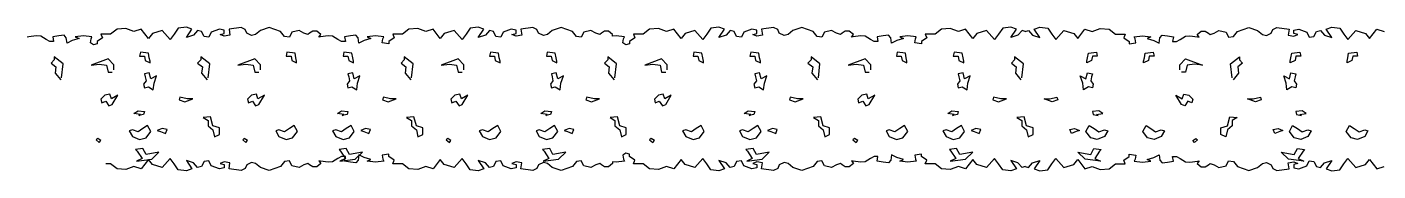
# Model space of a CAD drawing. Header units: inches. Extents: x -28 to 837, y -22 to 590.
# Drawn here: x 441.1 to 613.7, y 203.6 to 222 of the extents above; entities that cross this region are included whole.
import ezdxf

# ---------------------------------------------------------------- set-up
doc = ezdxf.new("R2010")
doc.units = ezdxf.units.IN
doc.header["$MEASUREMENT"] = 0
doc.layers.add('dwgmodels.com', color=250, linetype='Continuous')

# ---------------------------------------------------------------- blocks, each defined once
blk = doc.blocks.new('bushes 030')
at = {"color": 0}
for p, q in [((49.7, 498.3), (28, 496.4)), ((69.5, 487.2), (49.7, 498.3)), ((178.4, 500.1), (168.5, 477.9)), ((198.2, 503.8), (178.4, 500.1)), ((212, 496.4), (198.2, 503.8)), ((332.8, 501.9), (303.1, 496.4)), ((342.7, 494.6), (332.8, 501.9)), ((402, 501.9), (380.3, 490.9)), ((429.8, 487.2), (402, 501.9)), ((767, 498.3), (745.3, 496.4)), ((786.8, 487.2), (767, 498.3)), ((895.7, 500.1), (885.8, 477.9)), ((915.5, 503.8), (895.7, 500.1)), ((929.3, 496.4), (915.5, 503.8)), ((1050.1, 501.9), (1020.4, 496.4)), ((1060, 494.6), (1050.1, 501.9)), ((1119.3, 501.9), (1097.6, 490.9)), ((1147.1, 487.2), (1119.3, 501.9)), ((1358.6, 498.3), (1336.8, 496.4)), ((1378.4, 487.2), (1358.6, 498.3)), ((1487.3, 500.1), (1477.4, 477.9)), ((1507.1, 503.8), (1487.3, 500.1)), ((1520.9, 496.4), (1507.1, 503.8)), ((1641.6, 501.9), (1611.9, 496.4)), ((1651.6, 494.6), (1641.6, 501.9)), ((1710.9, 501.9), (1689.2, 490.9)), ((1738.6, 487.2), (1710.9, 501.9)), ((2075.9, 498.3), (2054.1, 496.4)), ((2095.7, 487.2), (2075.9, 498.3)), ((2204.6, 500.1), (2194.7, 477.9)), ((2224.4, 503.8), (2204.6, 500.1)), ((2238.2, 496.4), (2224.4, 503.8)), ((2282.1, 496.4), (2295.9, 503.8)), ((2295.9, 503.8), (2315.7, 500.1)), ((2315.7, 500.1), (2325.6, 477.9)), ((2424.6, 487.2), (2444.4, 498.3)), ((2444.4, 498.3), (2466.2, 496.4)), ((2781.7, 487.2), (2809.4, 501.9)), ((2809.4, 501.9), (2831.1, 490.9)), ((2868.7, 494.6), (2878.6, 501.9)), ((2878.6, 501.9), (2908.4, 496.4)), ((2999.4, 496.4), (3013.2, 503.8)), ((3013.2, 503.8), (3033, 500.1)), ((3033, 500.1), (3042.9, 477.9)), ((-189.2, 468.1), (-193.3, 466.6)), ((-170.8, 472), (-189.2, 468.1)), ((-159.6, 470), (-170.8, 472)), ((-146.7, 458.2), (-159.6, 470)), ((-115.3, 472), (-130.1, 468.1)), ((-130.1, 468.1), (-128.2, 450.2)), ((-102.4, 474), (-115.3, 472)), ((-96.9, 464.1), (-102.4, 474)), ((-54.4, 472), (-74.7, 468.1)), ((-74.7, 468.1), (-65.4, 462.1)), ((-34, 468.1), (-54.4, 472)), ((-35.9, 460.1), (-34, 468.1)), ((-11.9, 477.9), (-8.2, 464.1)), ((12.1, 477.9), (-11.9, 477.9)), ((28, 496.4), (12.1, 477.9)), ((87.3, 496.4), (69.5, 487.2)), ((105.1, 461.3), (87.3, 496.4)), ((115, 479.8), (105.1, 461.3)), ((138.8, 490.9), (115, 479.8)), ((158.6, 457.6), (138.8, 490.9)), ((168.5, 477.9), (158.6, 457.6)), ((198.2, 465), (212, 496.4)), ((216, 474.3), (198.2, 465)), ((225.9, 490.9), (216, 474.3)), ((235.8, 487.2), (225.9, 490.9)), ((241.7, 468.7), (235.8, 487.2)), ((253.6, 466.9), (241.7, 468.7)), ((259.5, 485.3), (253.6, 466.9)), ((279.3, 496.4), (259.5, 485.3)), ((291.2, 492.7), (279.3, 496.4)), ((281.3, 476.1), (291.2, 479.8)), ((291.2, 470.6), (281.3, 476.1)), ((291.2, 479.8), (291.2, 492.7)), ((305.1, 474.3), (291.2, 470.6)), ((303.1, 496.4), (305.1, 474.3)), ((346.6, 481.6), (342.7, 494.6)), ((358.5, 472.4), (346.6, 481.6)), ((368.4, 476.1), (358.5, 472.4)), ((380.3, 490.9), (368.4, 476.1)), ((439.7, 468.7), (429.8, 487.2)), ((451.5, 466.9), (439.7, 468.7)), ((457.5, 485.3), (451.5, 466.9)), ((475.3, 490.9), (457.5, 485.3)), ((487.2, 481.6), (475.3, 490.9)), ((497, 476.1), (487.2, 481.6)), ((501, 481.6), (497, 476.1)), ((508.9, 489), (501, 481.6)), ((518.8, 489), (508.9, 489)), ((528.7, 476.1), (518.8, 489)), ((524, 466.6), (528.7, 476.1)), ((528.1, 468.1), (524, 466.6)), ((546.6, 472), (528.1, 468.1)), ((557.7, 470), (546.6, 472)), ((570.6, 458.2), (557.7, 470)), ((602, 472), (587.2, 468.1)), ((587.2, 468.1), (589.1, 450.2)), ((614.9, 474), (602, 472)), ((620.5, 464.1), (614.9, 474)), ((662.9, 472), (642.6, 468.1)), ((642.6, 468.1), (651.9, 462.1)), ((683.3, 468.1), (662.9, 472)), ((681.4, 460.1), (683.3, 468.1)), ((705.5, 477.9), (709.1, 464.1)), ((729.5, 477.9), (705.5, 477.9)), ((745.3, 496.4), (729.5, 477.9)), ((804.6, 496.4), (786.8, 487.2)), ((822.4, 461.3), (804.6, 496.4)), ((832.3, 479.8), (822.4, 461.3)), ((856.1, 490.9), (832.3, 479.8)), ((875.9, 457.6), (856.1, 490.9)), ((885.8, 477.9), (875.9, 457.6)), ((915.5, 465), (929.3, 496.4)), ((933.3, 474.3), (915.5, 465)), ((943.2, 490.9), (933.3, 474.3)), ((953.1, 487.2), (943.2, 490.9)), ((959, 468.7), (953.1, 487.2)), ((970.9, 466.9), (959, 468.7)), ((976.8, 485.3), (970.9, 466.9)), ((996.7, 496.4), (976.8, 485.3)), ((1008.5, 492.7), (996.7, 496.4)), ((998.6, 476.1), (1008.5, 479.8)), ((1008.5, 470.6), (998.6, 476.1)), ((1008.5, 479.8), (1008.5, 492.7)), ((1022.4, 474.3), (1008.5, 470.6)), ((1020.4, 496.4), (1022.4, 474.3)), ((1063.9, 481.6), (1060, 494.6)), ((1075.8, 472.4), (1063.9, 481.6)), ((1085.7, 476.1), (1075.8, 472.4)), ((1097.6, 490.9), (1085.7, 476.1)), ((1157, 468.7), (1147.1, 487.2)), ((1168.8, 466.9), (1157, 468.7)), ((1174.8, 485.3), (1168.8, 466.9)), ((1192.6, 490.9), (1174.8, 485.3)), ((1204.5, 481.6), (1192.6, 490.9)), ((1214.3, 476.1), (1204.5, 481.6)), ((1218.3, 481.6), (1214.3, 476.1)), ((1226.2, 489), (1218.3, 481.6)), ((1236.1, 489), (1226.2, 489)), ((1246, 476.1), (1236.1, 489)), ((1246, 470.4), (1246, 476.1)), ((1254.5, 472), (1246, 470.4)), ((1274.9, 468.1), (1254.5, 472)), ((1273, 460.1), (1274.9, 468.1)), ((1297, 477.9), (1300.7, 464.1)), ((1321, 477.9), (1297, 477.9)), ((1336.8, 496.4), (1321, 477.9)), ((1396.2, 496.4), (1378.4, 487.2)), ((1414, 461.3), (1396.2, 496.4)), ((1423.9, 479.8), (1414, 461.3)), ((1447.7, 490.9), (1423.9, 479.8)), ((1467.5, 457.6), (1447.7, 490.9)), ((1477.4, 477.9), (1467.5, 457.6)), ((1507.1, 465), (1520.9, 496.4)), ((1524.9, 474.3), (1507.1, 465)), ((1534.8, 490.9), (1524.9, 474.3)), ((1544.7, 487.2), (1534.8, 490.9)), ((1550.6, 468.7), (1544.7, 487.2)), ((1562.5, 466.9), (1550.6, 468.7)), ((1568.4, 485.3), (1562.5, 466.9)), ((1588.2, 496.4), (1568.4, 485.3)), ((1600.1, 492.7), (1588.2, 496.4)), ((1590.2, 476.1), (1600.1, 479.8)), ((1600.1, 470.6), (1590.2, 476.1)), ((1600.1, 479.8), (1600.1, 492.7)), ((1613.9, 474.3), (1600.1, 470.6)), ((1611.9, 496.4), (1613.9, 474.3)), ((1655.5, 481.6), (1651.6, 494.6)), ((1667.4, 472.4), (1655.5, 481.6)), ((1677.3, 476.1), (1667.4, 472.4)), ((1689.2, 490.9), (1677.3, 476.1)), ((1748.5, 468.7), (1738.6, 487.2)), ((1760.4, 466.9), (1748.5, 468.7)), ((1766.3, 485.3), (1760.4, 466.9)), ((1784.2, 490.9), (1766.3, 485.3)), ((1796.1, 481.6), (1784.2, 490.9)), ((1805.9, 476.1), (1796.1, 481.6)), ((1809.9, 481.6), (1805.9, 476.1)), ((1817.8, 489), (1809.9, 481.6)), ((1827.7, 489), (1817.8, 489)), ((1837.6, 476.1), (1827.7, 489)), ((1832.9, 466.6), (1837.6, 476.1)), ((1837, 468.1), (1832.9, 466.6)), ((1855.4, 472), (1837, 468.1)), ((1866.5, 470), (1855.4, 472)), ((1879.5, 458.2), (1866.5, 470)), ((1910.9, 472), (1896.1, 468.1)), ((1896.1, 468.1), (1898, 450.2)), ((1923.8, 474), (1910.9, 472)), ((1929.3, 464.1), (1923.8, 474)), ((1971.8, 472), (1951.5, 468.1)), ((1951.5, 468.1), (1960.8, 462.1)), ((1992.2, 468.1), (1971.8, 472)), ((1990.3, 460.1), (1992.2, 468.1)), ((2014.3, 477.9), (2018, 464.1)), ((2038.3, 477.9), (2014.3, 477.9)), ((2054.1, 496.4), (2038.3, 477.9)), ((2113.5, 496.4), (2095.7, 487.2)), ((2131.3, 461.3), (2113.5, 496.4)), ((2141.2, 479.8), (2131.3, 461.3)), ((2165, 490.9), (2141.2, 479.8)), ((2184.8, 457.6), (2165, 490.9)), ((2194.7, 477.9), (2184.8, 457.6)), ((2224.4, 465), (2238.2, 496.4)), ((2242.2, 474.3), (2224.4, 465)), ((2252.1, 490.9), (2242.2, 474.3)), ((2260.1, 487.9), (2252.1, 490.9)), ((2260.1, 487.9), (2268.2, 490.9)), ((2268.2, 490.9), (2278.1, 474.3)), ((2278.1, 474.3), (2295.9, 465)), ((2295.9, 465), (2282.1, 496.4)), ((2325.6, 477.9), (2335.5, 457.6)), ((2335.5, 457.6), (2355.3, 490.9)), ((2355.3, 490.9), (2379.1, 479.8)), ((2379.1, 479.8), (2389, 461.3)), ((2389, 461.3), (2406.8, 496.4)), ((2406.8, 496.4), (2424.6, 487.2)), ((2466.2, 496.4), (2482, 477.9)), ((2482, 477.9), (2506, 477.9)), ((2506, 477.9), (2502.3, 464.1)), ((2528.1, 468.1), (2548.5, 472)), ((2530, 460.1), (2528.1, 468.1)), ((2548.5, 472), (2568.8, 468.1)), ((2568.8, 468.1), (2559.5, 462.1)), ((2591, 464.1), (2596.5, 474)), ((2596.5, 474), (2609.4, 472)), ((2609.4, 472), (2624.2, 468.1)), ((2624.2, 468.1), (2622.3, 450.2)), ((2640.8, 458.2), (2653.8, 470)), ((2653.8, 470), (2664.9, 472)), ((2664.9, 472), (2683.3, 468.1)), ((2682.7, 476.1), (2692.6, 489)), ((2687.4, 466.6), (2682.7, 476.1)), ((2683.3, 468.1), (2687.4, 466.6)), ((2692.6, 489), (2702.5, 489)), ((2702.5, 489), (2710.4, 481.6)), ((2710.4, 481.6), (2714.4, 476.1)), ((2714.4, 476.1), (2724.2, 481.6)), ((2724.2, 481.6), (2736.1, 490.9)), ((2736.1, 490.9), (2754, 485.3)), ((2754, 485.3), (2759.9, 466.9)), ((2759.9, 466.9), (2771.8, 468.7)), ((2771.8, 468.7), (2781.7, 487.2)), ((2831.1, 490.9), (2843, 476.1)), ((2843, 476.1), (2852.9, 472.4)), ((2852.9, 472.4), (2864.8, 481.6)), ((2864.8, 481.6), (2868.7, 494.6)), ((2908.4, 496.4), (2906.4, 474.3)), ((2906.4, 474.3), (2920.2, 470.6)), ((2920.2, 492.7), (2932.1, 496.4)), ((2920.2, 479.8), (2920.2, 492.7)), ((2930.1, 476.1), (2920.2, 479.8)), ((2920.2, 470.6), (2930.1, 476.1)), ((2932.1, 496.4), (2951.9, 485.3)), ((2951.9, 485.3), (2957.8, 466.9)), ((2957.8, 466.9), (2969.7, 468.7)), ((2969.7, 468.7), (2975.6, 487.2)), ((2975.6, 487.2), (2985.5, 490.9)), ((2985.5, 490.9), (2995.4, 474.3)), ((2995.4, 474.3), (3013.2, 465)), ((3013.2, 465), (2999.4, 496.4)), ((3042.9, 477.9), (3052.8, 457.6)), ((3052.8, 457.6), (3072.6, 490.9)), ((3072.6, 490.9), (3096.4, 479.8)), ((3096.4, 479.8), (3106.3, 461.3)), ((3106.3, 461.3), (3124.1, 496.4)), ((3124.1, 496.4), (3141.9, 487.2)), ((-137.5, 450.2), (-146.7, 458.2)), ((-128.2, 450.2), (-137.5, 450.2)), ((-95, 444.3), (-96.9, 464.1)), ((-82.1, 454.2), (-95, 444.3)), ((-65.4, 462.1), (-82.1, 454.2)), ((-37.7, 446.3), (-35.9, 460.1)), ((-30.3, 438.4), (-37.7, 446.3)), ((-21.1, 442.3), (-30.3, 438.4)), ((-8.2, 464.1), (-21.1, 450.2)), ((-21.1, 450.2), (-21.1, 442.3)), ((579.8, 450.2), (570.6, 458.2)), ((589.1, 450.2), (579.8, 450.2)), ((622.3, 444.3), (620.5, 464.1)), ((635.2, 454.2), (622.3, 444.3)), ((651.9, 462.1), (635.2, 454.2)), ((679.6, 446.3), (681.4, 460.1)), ((696.2, 442.3), (679.6, 446.3)), ((709.1, 464.1), (696.2, 450.2)), ((696.2, 450.2), (696.2, 442.3)), ((1271.2, 446.3), (1273, 460.1)), ((1278.5, 438.4), (1271.2, 446.3)), ((1287.8, 442.3), (1278.5, 438.4)), ((1300.7, 464.1), (1287.8, 450.2)), ((1287.8, 450.2), (1287.8, 442.3)), ((1888.7, 450.2), (1879.5, 458.2)), ((1898, 450.2), (1888.7, 450.2)), ((1931.2, 444.3), (1929.3, 464.1)), ((1944.1, 454.2), (1931.2, 444.3)), ((1960.8, 462.1), (1944.1, 454.2)), ((1988.5, 446.3), (1990.3, 460.1)), ((2005.1, 442.3), (1988.5, 446.3)), ((2018, 464.1), (2005.1, 450.2)), ((2005.1, 450.2), (2005.1, 442.3)), ((2502.3, 464.1), (2515.2, 450.2)), ((2515.2, 450.2), (2515.2, 442.3)), ((2515.2, 442.3), (2531.8, 446.3)), ((2531.8, 446.3), (2530, 460.1)), ((2559.5, 462.1), (2576.2, 454.2)), ((2576.2, 454.2), (2589.1, 444.3)), ((2589.1, 444.3), (2591, 464.1)), ((2622.3, 450.2), (2631.6, 450.2)), ((2631.6, 450.2), (2640.8, 458.2)), ((85.3, 411.4), (83.3, 396.7)), ((105.1, 407.7), (85.3, 411.4)), ((107.1, 391.1), (105.1, 407.7)), ((445.6, 411.4), (443.6, 396.7)), ((465.4, 407.7), (445.6, 411.4)), ((467.4, 391.1), (465.4, 407.7)), ((585.3, 411.4), (583.3, 396.7)), ((605.1, 407.7), (585.3, 411.4)), ((607.1, 391.1), (605.1, 407.7)), ((945.6, 411.4), (943.6, 396.7)), ((965.4, 407.7), (945.6, 411.4)), ((967.4, 391.1), (965.4, 407.7)), ((1085.3, 411.4), (1083.3, 396.7)), ((1105.1, 407.7), (1085.3, 411.4)), ((1107.1, 391.1), (1105.1, 407.7)), ((1445.6, 411.4), (1443.6, 396.7)), ((1465.4, 407.7), (1445.6, 411.4)), ((1467.4, 391.1), (1465.4, 407.7)), ((1585.3, 411.4), (1583.3, 396.7)), ((1605.1, 407.7), (1585.3, 411.4)), ((1607.1, 391.1), (1605.1, 407.7)), ((1945.6, 411.4), (1943.6, 396.7)), ((1965.4, 407.7), (1945.6, 411.4)), ((1967.4, 391.1), (1965.4, 407.7)), ((2085.3, 411.4), (2083.3, 396.7)), ((2105.1, 407.7), (2085.3, 411.4)), ((2107.1, 391.1), (2105.1, 407.7)), ((2413.2, 391.1), (2415.2, 407.7)), ((2415.2, 407.7), (2435, 411.4)), ((2435, 411.4), (2437, 396.7)), ((2552.9, 391.1), (2554.9, 407.7)), ((2554.9, 407.7), (2574.7, 411.4)), ((2574.7, 411.4), (2576.7, 396.7)), ((2913.2, 391.1), (2915.2, 407.7)), ((2915.2, 407.7), (2935, 411.4)), ((2935, 411.4), (2937, 396.7)), ((3052.9, 391.1), (3054.9, 407.7)), ((3054.9, 407.7), (3074.7, 411.4)), ((3074.7, 411.4), (3076.7, 396.7)), ((-126.5, 383.7), (-134.4, 370.8)), ((-134.4, 370.8), (-122.5, 357.9)), ((-126.5, 394.8), (-126.5, 383.7)), ((-104.7, 368.9), (-126.5, 394.8)), ((-108.7, 317.2), (-104.7, 368.9)), ((6.1, 387.4), (-35.4, 363.4)), ((-35.4, 363.4), (-15.7, 367.1)), ((-15.7, 367.1), (2.2, 363.4)), ((20, 365.3), (6.1, 387.4)), ((20, 346.8), (20, 365.3)), ((83.3, 396.7), (95.2, 396.7)), ((95.2, 396.7), (97.2, 380.1)), ((97.2, 380.1), (109, 372.6)), ((109, 378.2), (107.1, 391.1)), ((109, 372.6), (109, 378.2)), ((233.8, 383.7), (225.9, 370.8)), ((225.9, 370.8), (237.8, 357.9)), ((233.8, 394.8), (233.8, 383.7)), ((255.6, 368.9), (233.8, 394.8)), ((251.6, 317.2), (255.6, 368.9)), ((366.4, 387.4), (324.9, 363.4)), ((324.9, 363.4), (344.6, 367.1)), ((344.6, 367.1), (362.5, 363.4)), ((380.3, 365.3), (366.4, 387.4)), ((380.3, 346.8), (380.3, 365.3)), ((443.6, 396.7), (455.5, 396.7)), ((455.5, 396.7), (457.5, 380.1)), ((457.5, 380.1), (469.3, 372.6)), ((469.3, 378.2), (467.4, 391.1)), ((469.3, 372.6), (469.3, 378.2)), ((583.3, 396.7), (595.2, 396.7)), ((595.2, 396.7), (597.2, 380.1)), ((597.2, 380.1), (609, 372.6)), ((609, 378.2), (607.1, 391.1)), ((609, 372.6), (609, 378.2)), ((733.8, 383.7), (725.9, 370.8)), ((725.9, 370.8), (737.8, 357.9)), ((733.8, 394.8), (733.8, 383.7)), ((755.6, 368.9), (733.8, 394.8)), ((751.6, 317.2), (755.6, 368.9)), ((866.4, 387.4), (824.9, 363.4)), ((824.9, 363.4), (844.6, 367.1)), ((844.6, 367.1), (862.5, 363.4)), ((880.3, 365.3), (866.4, 387.4)), ((880.3, 346.8), (880.3, 365.3)), ((943.6, 396.7), (955.5, 396.7)), ((955.5, 396.7), (957.5, 380.1)), ((957.5, 380.1), (969.3, 372.6)), ((969.3, 378.2), (967.4, 391.1)), ((969.3, 372.6), (969.3, 378.2)), ((1083.3, 396.7), (1095.2, 396.7)), ((1095.2, 396.7), (1097.2, 380.1)), ((1097.2, 380.1), (1109, 372.6)), ((1109, 378.2), (1107.1, 391.1)), ((1109, 372.6), (1109, 378.2)), ((1233.8, 383.7), (1225.9, 370.8)), ((1225.9, 370.8), (1237.8, 357.9)), ((1233.8, 394.8), (1233.8, 383.7)), ((1255.6, 368.9), (1233.8, 394.8)), ((1251.6, 317.2), (1255.6, 368.9)), ((1366.4, 387.4), (1324.9, 363.4)), ((1324.9, 363.4), (1344.6, 367.1)), ((1344.6, 367.1), (1362.5, 363.4)), ((1380.3, 365.3), (1366.4, 387.4)), ((1380.3, 346.8), (1380.3, 365.3)), ((1443.6, 396.7), (1455.5, 396.7)), ((1455.5, 396.7), (1457.5, 380.1)), ((1457.5, 380.1), (1469.3, 372.6)), ((1469.3, 378.2), (1467.4, 391.1)), ((1469.3, 372.6), (1469.3, 378.2)), ((1583.3, 396.7), (1595.2, 396.7)), ((1595.2, 396.7), (1597.2, 380.1)), ((1597.2, 380.1), (1609, 372.6)), ((1609, 378.2), (1607.1, 391.1)), ((1609, 372.6), (1609, 378.2)), ((1733.8, 383.7), (1725.9, 370.8)), ((1725.9, 370.8), (1737.8, 357.9)), ((1733.8, 394.8), (1733.8, 383.7)), ((1755.6, 368.9), (1733.8, 394.8)), ((1751.6, 317.2), (1755.6, 368.9)), ((1866.4, 387.4), (1824.9, 363.4)), ((1824.9, 363.4), (1844.6, 367.1)), ((1844.6, 367.1), (1862.5, 363.4)), ((1880.3, 365.3), (1866.4, 387.4)), ((1880.3, 346.8), (1880.3, 365.3)), ((1943.6, 396.7), (1955.5, 396.7)), ((1955.5, 396.7), (1957.5, 380.1)), ((1957.5, 380.1), (1969.3, 372.6)), ((1969.3, 378.2), (1967.4, 391.1)), ((1969.3, 372.6), (1969.3, 378.2)), ((2083.3, 396.7), (2095.2, 396.7)), ((2095.2, 396.7), (2097.2, 380.1)), ((2097.2, 380.1), (2109, 372.6)), ((2109, 378.2), (2107.1, 391.1)), ((2109, 372.6), (2109, 378.2)), ((2233.8, 383.7), (2225.9, 370.8)), ((2225.9, 370.8), (2237.8, 357.9)), ((2233.8, 394.8), (2233.8, 383.7)), ((2255.6, 368.9), (2233.8, 394.8)), ((2251.6, 317.2), (2255.6, 368.9)), ((2411.3, 378.2), (2413.2, 391.1)), ((2423.1, 380.1), (2411.3, 372.6)), ((2411.3, 372.6), (2411.3, 378.2)), ((2425.1, 396.7), (2423.1, 380.1)), ((2437, 396.7), (2425.1, 396.7)), ((2551, 378.2), (2552.9, 391.1)), ((2562.8, 380.1), (2551, 372.6)), ((2551, 372.6), (2551, 378.2)), ((2564.8, 396.7), (2562.8, 380.1)), ((2576.7, 396.7), (2564.8, 396.7)), ((2640, 365.3), (2653.9, 387.4)), ((2640, 346.8), (2640, 365.3)), ((2653.9, 387.4), (2695.4, 363.4)), ((2675.7, 367.1), (2657.8, 363.4)), ((2695.4, 363.4), (2675.7, 367.1)), ((2764.7, 368.9), (2786.5, 394.8)), ((2768.7, 317.2), (2764.7, 368.9)), ((2794.4, 370.8), (2782.5, 357.9)), ((2786.5, 394.8), (2786.5, 383.7)), ((2786.5, 383.7), (2794.4, 370.8)), ((2911.3, 378.2), (2913.2, 391.1)), ((2923.1, 380.1), (2911.3, 372.6)), ((2911.3, 372.6), (2911.3, 378.2)), ((2925.1, 396.7), (2923.1, 380.1)), ((2937, 396.7), (2925.1, 396.7)), ((3051, 378.2), (3052.9, 391.1)), ((3062.8, 380.1), (3051, 372.6)), ((3051, 372.6), (3051, 378.2)), ((3064.8, 396.7), (3062.8, 380.1)), ((3076.7, 396.7), (3064.8, 396.7)), ((-122.5, 357.9), (-124.5, 333.8)), ((-124.5, 333.8), (-110.6, 309.8)), ((2.2, 363.4), (6.1, 337.6)), ((6.1, 337.6), (16, 337.6)), ((107.1, 335.7), (95.3, 332)), ((111.1, 313.5), (107.1, 335.7)), ((237.8, 357.9), (235.8, 333.8)), ((235.8, 333.8), (249.6, 309.8)), ((362.5, 363.4), (366.4, 337.6)), ((366.4, 337.6), (376.3, 337.6)), ((607.1, 335.7), (595.3, 332)), ((611.1, 313.5), (607.1, 335.7)), ((737.8, 357.9), (735.8, 333.8)), ((735.8, 333.8), (749.6, 309.8)), ((862.5, 363.4), (866.4, 337.6)), ((866.4, 337.6), (876.3, 337.6)), ((1107.1, 335.7), (1095.3, 332)), ((1111.1, 313.5), (1107.1, 335.7)), ((1237.8, 357.9), (1235.8, 333.8)), ((1235.8, 333.8), (1249.6, 309.8)), ((1362.5, 363.4), (1366.4, 337.6)), ((1366.4, 337.6), (1376.3, 337.6)), ((1607.1, 335.7), (1595.3, 332)), ((1611.1, 313.5), (1607.1, 335.7)), ((1737.8, 357.9), (1735.8, 333.8)), ((1735.8, 333.8), (1749.6, 309.8)), ((1862.5, 363.4), (1866.4, 337.6)), ((1866.4, 337.6), (1876.3, 337.6)), ((2107.1, 335.7), (2095.3, 332)), ((2111.1, 313.5), (2107.1, 335.7)), ((2237.8, 357.9), (2235.8, 333.8)), ((2235.8, 333.8), (2249.6, 309.8)), ((2409.2, 313.5), (2413.2, 335.7)), ((2413.2, 335.7), (2425, 332)), ((2653.9, 337.6), (2644, 337.6)), ((2657.8, 363.4), (2653.9, 337.6)), ((2784.5, 333.8), (2770.7, 309.8)), ((2782.5, 357.9), (2784.5, 333.8)), ((2909.2, 313.5), (2913.2, 335.7)), ((2913.2, 335.7), (2925, 332)), ((99.2, 306.2), (93.3, 293.2)), ((95.3, 332), (97.2, 320.9)), ((97.2, 320.9), (99.2, 306.2)), ((124.9, 324.6), (111.1, 313.5)), ((119, 296.9), (124.9, 324.6)), ((599.2, 306.2), (593.3, 293.2)), ((595.3, 332), (597.2, 320.9)), ((597.2, 320.9), (599.2, 306.2)), ((624.9, 324.6), (611.1, 313.5)), ((619, 296.9), (624.9, 324.6)), ((1099.2, 306.2), (1093.3, 293.2)), ((1095.3, 332), (1097.2, 320.9)), ((1097.2, 320.9), (1099.2, 306.2)), ((1124.9, 324.6), (1111.1, 313.5)), ((1119, 296.9), (1124.9, 324.6)), ((1599.2, 306.2), (1593.3, 293.2)), ((1595.3, 332), (1597.2, 320.9)), ((1597.2, 320.9), (1599.2, 306.2)), ((1624.9, 324.6), (1611.1, 313.5)), ((1619, 296.9), (1624.9, 324.6)), ((2099.2, 306.2), (2093.3, 293.2)), ((2095.3, 332), (2097.2, 320.9)), ((2097.2, 320.9), (2099.2, 306.2)), ((2124.9, 324.6), (2111.1, 313.5)), ((2119, 296.9), (2124.9, 324.6)), ((2395.4, 324.6), (2409.2, 313.5)), ((2401.3, 296.9), (2395.4, 324.6)), ((2423.1, 320.9), (2421.1, 306.2)), ((2421.1, 306.2), (2427, 293.2)), ((2425, 332), (2423.1, 320.9)), ((2895.4, 324.6), (2909.2, 313.5)), ((2901.3, 296.9), (2895.4, 324.6)), ((2923.1, 320.9), (2921.1, 306.2)), ((2921.1, 306.2), (2927, 293.2)), ((2925, 332), (2923.1, 320.9)), ((93.3, 293.2), (95.3, 280.3)), ((95.3, 280.3), (105.1, 284)), ((105.1, 284), (117, 272.9)), ((117, 272.9), (119, 296.9)), ((593.3, 293.2), (595.3, 280.3)), ((595.3, 280.3), (605.1, 284)), ((605.1, 284), (617, 272.9)), ((617, 272.9), (619, 296.9)), ((1093.3, 293.2), (1095.3, 280.3)), ((1095.3, 280.3), (1105.1, 284)), ((1105.1, 284), (1117, 272.9)), ((1117, 272.9), (1119, 296.9)), ((1593.3, 293.2), (1595.3, 280.3)), ((1595.3, 280.3), (1605.1, 284)), ((1605.1, 284), (1617, 272.9)), ((1617, 272.9), (1619, 296.9)), ((2093.3, 293.2), (2095.3, 280.3)), ((2095.3, 280.3), (2105.1, 284)), ((2105.1, 284), (2117, 272.9)), ((2117, 272.9), (2119, 296.9)), ((2403.3, 272.9), (2401.3, 296.9)), ((2415.2, 284), (2403.3, 272.9)), ((2425, 280.3), (2415.2, 284)), ((2427, 293.2), (2425, 280.3)), ((2903.3, 272.9), (2901.3, 296.9)), ((2915.2, 284), (2903.3, 272.9)), ((2925, 280.3), (2915.2, 284)), ((2927, 293.2), (2925, 280.3)), ((-1.8, 252.6), (-11.7, 237.8)), ((-11.7, 237.8), (-9.7, 224.9)), ((10.1, 256.3), (-1.8, 252.6)), ((14, 239.6), (10.1, 256.3)), ((29.9, 252.6), (14, 239.6)), ((16, 219.3), (29.9, 252.6)), ((182.4, 245.2), (180.4, 235.9)), ((180.4, 235.9), (194.2, 228.6)), ((200.2, 239.6), (182.4, 245.2)), ((194.2, 228.6), (214, 239.6)), ((214, 239.6), (200.2, 239.6)), ((358.5, 252.6), (348.6, 237.8)), ((348.6, 237.8), (350.6, 224.9)), ((370.4, 256.3), (358.5, 252.6)), ((374.3, 239.6), (370.4, 256.3)), ((390.2, 252.6), (374.3, 239.6)), ((376.3, 219.3), (390.2, 252.6)), ((682.4, 245.2), (680.4, 235.9)), ((680.4, 235.9), (694.2, 228.6)), ((700.2, 239.6), (682.4, 245.2)), ((694.2, 228.6), (714, 239.6)), ((714, 239.6), (700.2, 239.6)), ((858.5, 252.6), (848.6, 237.8)), ((848.6, 237.8), (850.6, 224.9)), ((870.4, 256.3), (858.5, 252.6)), ((874.3, 239.6), (870.4, 256.3)), ((890.2, 252.6), (874.3, 239.6)), ((876.3, 219.3), (890.2, 252.6)), ((1182.4, 245.2), (1180.4, 235.9)), ((1180.4, 235.9), (1194.2, 228.6)), ((1200.2, 239.6), (1182.4, 245.2)), ((1194.2, 228.6), (1214, 239.6)), ((1214, 239.6), (1200.2, 239.6)), ((1358.5, 252.6), (1348.6, 237.8)), ((1348.6, 237.8), (1350.6, 224.9)), ((1370.4, 256.3), (1358.5, 252.6)), ((1374.3, 239.6), (1370.4, 256.3)), ((1390.2, 252.6), (1374.3, 239.6)), ((1376.3, 219.3), (1390.2, 252.6)), ((1682.4, 245.2), (1680.4, 235.9)), ((1680.4, 235.9), (1694.2, 228.6)), ((1700.2, 239.6), (1682.4, 245.2)), ((1694.2, 228.6), (1714, 239.6)), ((1714, 239.6), (1700.2, 239.6)), ((1858.5, 252.6), (1848.6, 237.8)), ((1848.6, 237.8), (1850.6, 224.9)), ((1870.4, 256.3), (1858.5, 252.6)), ((1874.3, 239.6), (1870.4, 256.3)), ((1890.2, 252.6), (1874.3, 239.6)), ((1876.3, 219.3), (1890.2, 252.6)), ((2182.4, 245.2), (2180.4, 235.9)), ((2180.4, 235.9), (2194.2, 228.6)), ((2200.2, 239.6), (2182.4, 245.2)), ((2194.2, 228.6), (2214, 239.6)), ((2214, 239.6), (2200.2, 239.6)), ((2306.3, 239.6), (2320.1, 239.6)), ((2326.1, 228.6), (2306.3, 239.6)), ((2320.1, 239.6), (2337.9, 245.2)), ((2339.9, 235.9), (2326.1, 228.6)), ((2337.9, 245.2), (2339.9, 235.9)), ((2644, 219.3), (2630.1, 252.6)), ((2630.1, 252.6), (2646, 239.6)), ((2646, 239.6), (2649.9, 256.3)), ((2649.9, 256.3), (2661.8, 252.6)), ((2661.8, 252.6), (2671.7, 237.8)), ((2671.7, 237.8), (2669.7, 224.9)), ((2806.3, 239.6), (2820.1, 239.6)), ((2826.1, 228.6), (2806.3, 239.6)), ((2820.1, 239.6), (2837.9, 245.2)), ((2839.9, 235.9), (2826.1, 228.6)), ((2837.9, 245.2), (2839.9, 235.9)), ((-9.7, 224.9), (0.2, 230.4)), ((0.2, 230.4), (8.1, 213.8)), ((8.1, 213.8), (16, 219.3)), ((350.6, 224.9), (360.5, 230.4)), ((360.5, 230.4), (368.4, 213.8)), ((368.4, 213.8), (376.3, 219.3)), ((850.6, 224.9), (860.5, 230.4)), ((860.5, 230.4), (868.4, 213.8)), ((868.4, 213.8), (876.3, 219.3)), ((1350.6, 224.9), (1360.5, 230.4)), ((1360.5, 230.4), (1368.4, 213.8)), ((1368.4, 213.8), (1376.3, 219.3)), ((1850.6, 224.9), (1860.5, 230.4)), ((1860.5, 230.4), (1868.4, 213.8)), ((1868.4, 213.8), (1876.3, 219.3)), ((2651.9, 213.8), (2644, 219.3)), ((2659.8, 230.4), (2651.9, 213.8)), ((2669.7, 224.9), (2659.8, 230.4)), ((69.5, 186.1), (79.4, 195.3)), ((85.4, 182.4), (69.5, 186.1)), ((79.4, 195.3), (95.3, 193.5)), ((81.4, 178.7), (85.4, 182.4)), ((93.3, 182.4), (81.4, 178.7)), ((95.3, 193.5), (93.3, 182.4)), ((257.5, 173.2), (239.7, 171.3)), ((239.7, 171.3), (251.6, 160.2)), ((263.5, 139.9), (257.5, 173.2)), ((569.5, 186.1), (579.4, 195.3)), ((585.4, 182.4), (569.5, 186.1)), ((579.4, 195.3), (595.3, 193.5)), ((581.4, 178.7), (585.4, 182.4)), ((593.3, 182.4), (581.4, 178.7)), ((595.3, 193.5), (593.3, 182.4)), ((757.5, 173.2), (739.7, 171.3)), ((739.7, 171.3), (751.6, 160.2)), ((763.5, 139.9), (757.5, 173.2)), ((1069.5, 186.1), (1079.4, 195.3)), ((1085.4, 182.4), (1069.5, 186.1)), ((1079.4, 195.3), (1095.3, 193.5)), ((1081.4, 178.7), (1085.4, 182.4)), ((1093.3, 182.4), (1081.4, 178.7)), ((1095.3, 193.5), (1093.3, 182.4)), ((1257.5, 173.2), (1239.7, 171.3)), ((1239.7, 171.3), (1251.6, 160.2)), ((1263.5, 139.9), (1257.5, 173.2)), ((1569.5, 186.1), (1579.4, 195.3)), ((1585.4, 182.4), (1569.5, 186.1)), ((1579.4, 195.3), (1595.3, 193.5)), ((1581.4, 178.7), (1585.4, 182.4)), ((1593.3, 182.4), (1581.4, 178.7)), ((1595.3, 193.5), (1593.3, 182.4)), ((1757.5, 173.2), (1739.7, 171.3)), ((1739.7, 171.3), (1751.6, 160.2)), ((1763.5, 139.9), (1757.5, 173.2)), ((2069.5, 186.1), (2079.4, 195.3)), ((2085.4, 182.4), (2069.5, 186.1)), ((2079.4, 195.3), (2095.3, 193.5)), ((2081.4, 178.7), (2085.4, 182.4)), ((2093.3, 182.4), (2081.4, 178.7)), ((2095.3, 193.5), (2093.3, 182.4)), ((2257.5, 173.2), (2239.7, 171.3)), ((2239.7, 171.3), (2251.6, 160.2)), ((2263.5, 139.9), (2257.5, 173.2)), ((2440.9, 195.3), (2425, 193.5)), ((2425, 193.5), (2427, 182.4)), ((2427, 182.4), (2438.9, 178.7)), ((2434.9, 182.4), (2450.8, 186.1)), ((2438.9, 178.7), (2434.9, 182.4)), ((2450.8, 186.1), (2440.9, 195.3)), ((2756.8, 139.9), (2762.8, 173.2)), ((2762.8, 173.2), (2780.6, 171.3)), ((2780.6, 171.3), (2768.7, 160.2)), ((2940.9, 195.3), (2925, 193.5)), ((2925, 193.5), (2927, 182.4)), ((2927, 182.4), (2938.9, 178.7)), ((2934.9, 182.4), (2950.8, 186.1)), ((2938.9, 178.7), (2934.9, 182.4)), ((2950.8, 186.1), (2940.9, 195.3)), ((103.1, 141.7), (91.2, 130.7)), ((111, 119.6), (103.1, 141.7)), ((251.6, 160.2), (251.6, 139.9)), ((251.6, 139.9), (263.5, 125.1)), ((279.3, 132.5), (263.5, 139.9)), ((463.4, 141.7), (451.5, 130.7)), ((471.3, 119.6), (463.4, 141.7)), ((603.1, 141.7), (591.2, 130.7)), ((611, 119.6), (603.1, 141.7)), ((751.6, 160.2), (751.6, 139.9)), ((751.6, 139.9), (763.5, 125.1)), ((779.3, 132.5), (763.5, 139.9)), ((963.4, 141.7), (951.5, 130.7)), ((971.3, 119.6), (963.4, 141.7)), ((1103.1, 141.7), (1091.2, 130.7)), ((1111, 119.6), (1103.1, 141.7)), ((1251.6, 160.2), (1251.6, 139.9)), ((1251.6, 139.9), (1263.5, 125.1)), ((1279.3, 132.5), (1263.5, 139.9)), ((1463.4, 141.7), (1451.5, 130.7)), ((1471.3, 119.6), (1463.4, 141.7)), ((1603.1, 141.7), (1591.2, 130.7)), ((1611, 119.6), (1603.1, 141.7)), ((1751.6, 160.2), (1751.6, 139.9)), ((1751.6, 139.9), (1763.5, 125.1)), ((1779.3, 132.5), (1763.5, 139.9)), ((1963.4, 141.7), (1951.5, 130.7)), ((1971.3, 119.6), (1963.4, 141.7)), ((2103.1, 141.7), (2091.2, 130.7)), ((2111, 119.6), (2103.1, 141.7)), ((2251.6, 160.2), (2251.6, 139.9)), ((2251.6, 139.9), (2263.5, 125.1)), ((2279.3, 132.5), (2263.5, 139.9)), ((2409.3, 119.6), (2417.2, 141.7)), ((2417.2, 141.7), (2429.1, 130.7)), ((2549, 119.6), (2556.9, 141.7)), ((2556.9, 141.7), (2568.8, 130.7)), ((2741, 132.5), (2756.8, 139.9)), ((2768.7, 139.9), (2756.8, 125.1)), ((2768.7, 160.2), (2768.7, 139.9)), ((2909.3, 119.6), (2917.2, 141.7)), ((2917.2, 141.7), (2929.1, 130.7)), ((3049, 119.6), (3056.9, 141.7)), ((3056.9, 141.7), (3068.8, 130.7)), ((65.5, 125.1), (57.6, 121.4)), ((57.6, 121.4), (65.5, 101.1)), ((79.4, 117.7), (65.5, 125.1)), ((65.5, 101.1), (83.3, 90)), ((91.2, 130.7), (79.4, 117.7)), ((99.2, 95.6), (111, 119.6)), ((138.8, 130.7), (126.9, 123.3)), ((126.9, 123.3), (134.8, 119.6)), ((134.8, 119.6), (146.7, 112.2)), ((150.7, 126.9), (138.8, 130.7)), ((146.7, 112.2), (150.7, 126.9)), ((263.5, 125.1), (267.4, 99.3)), ((267.4, 99.3), (279.3, 108.5)), ((279.3, 108.5), (279.3, 132.5)), ((425.8, 125.1), (417.9, 121.4)), ((417.9, 121.4), (425.8, 101.1)), ((439.7, 117.7), (425.8, 125.1)), ((425.8, 101.1), (443.6, 90)), ((451.5, 130.7), (439.7, 117.7)), ((459.5, 95.6), (471.3, 119.6)), ((565.5, 125.1), (557.6, 121.4)), ((557.6, 121.4), (565.5, 101.1)), ((579.4, 117.7), (565.5, 125.1)), ((565.5, 101.1), (583.3, 90)), ((591.2, 130.7), (579.4, 117.7)), ((599.2, 95.6), (611, 119.6)), ((638.8, 130.7), (626.9, 123.3)), ((626.9, 123.3), (634.8, 119.6)), ((634.8, 119.6), (646.7, 112.2)), ((650.7, 126.9), (638.8, 130.7)), ((646.7, 112.2), (650.7, 126.9)), ((763.5, 125.1), (767.4, 99.3)), ((767.4, 99.3), (779.3, 108.5)), ((779.3, 108.5), (779.3, 132.5)), ((925.8, 125.1), (917.9, 121.4)), ((917.9, 121.4), (925.8, 101.1)), ((939.7, 117.7), (925.8, 125.1)), ((925.8, 101.1), (943.6, 90)), ((951.5, 130.7), (939.7, 117.7)), ((959.5, 95.6), (971.3, 119.6)), ((1065.5, 125.1), (1057.6, 121.4)), ((1057.6, 121.4), (1065.5, 101.1)), ((1079.4, 117.7), (1065.5, 125.1)), ((1065.5, 101.1), (1083.3, 90)), ((1091.2, 130.7), (1079.4, 117.7)), ((1099.2, 95.6), (1111, 119.6)), ((1138.8, 130.7), (1126.9, 123.3)), ((1126.9, 123.3), (1134.8, 119.6)), ((1134.8, 119.6), (1146.7, 112.2)), ((1150.7, 126.9), (1138.8, 130.7)), ((1146.7, 112.2), (1150.7, 126.9)), ((1263.5, 125.1), (1267.4, 99.3)), ((1267.4, 99.3), (1279.3, 108.5)), ((1279.3, 108.5), (1279.3, 132.5)), ((1425.8, 125.1), (1417.9, 121.4)), ((1417.9, 121.4), (1425.8, 101.1)), ((1439.7, 117.7), (1425.8, 125.1)), ((1425.8, 101.1), (1443.6, 90)), ((1451.5, 130.7), (1439.7, 117.7)), ((1459.5, 95.6), (1471.3, 119.6)), ((1565.5, 125.1), (1557.6, 121.4)), ((1557.6, 121.4), (1565.5, 101.1)), ((1579.4, 117.7), (1565.5, 125.1)), ((1565.5, 101.1), (1583.3, 90)), ((1591.2, 130.7), (1579.4, 117.7)), ((1599.2, 95.6), (1611, 119.6)), ((1638.8, 130.7), (1626.9, 123.3)), ((1626.9, 123.3), (1634.8, 119.6)), ((1634.8, 119.6), (1646.7, 112.2)), ((1650.7, 126.9), (1638.8, 130.7)), ((1646.7, 112.2), (1650.7, 126.9)), ((1763.5, 125.1), (1767.4, 99.3)), ((1767.4, 99.3), (1779.3, 108.5)), ((1779.3, 108.5), (1779.3, 132.5)), ((1925.8, 125.1), (1917.9, 121.4)), ((1917.9, 121.4), (1925.8, 101.1)), ((1939.7, 117.7), (1925.8, 125.1)), ((1925.8, 101.1), (1943.6, 90)), ((1951.5, 130.7), (1939.7, 117.7)), ((1959.5, 95.6), (1971.3, 119.6)), ((2065.5, 125.1), (2057.6, 121.4)), ((2057.6, 121.4), (2065.5, 101.1)), ((2079.4, 117.7), (2065.5, 125.1)), ((2065.5, 101.1), (2083.3, 90)), ((2091.2, 130.7), (2079.4, 117.7)), ((2099.2, 95.6), (2111, 119.6)), ((2138.8, 130.7), (2126.9, 123.3)), ((2126.9, 123.3), (2134.8, 119.6)), ((2134.8, 119.6), (2146.7, 112.2)), ((2150.7, 126.9), (2138.8, 130.7)), ((2146.7, 112.2), (2150.7, 126.9)), ((2263.5, 125.1), (2267.4, 99.3)), ((2267.4, 99.3), (2279.3, 108.5)), ((2279.3, 108.5), (2279.3, 132.5)), ((2369.6, 126.9), (2381.5, 130.7)), ((2373.6, 112.2), (2369.6, 126.9)), ((2385.5, 119.6), (2373.6, 112.2)), ((2381.5, 130.7), (2393.4, 123.3)), ((2393.4, 123.3), (2385.5, 119.6)), ((2421.1, 95.6), (2409.3, 119.6)), ((2429.1, 130.7), (2440.9, 117.7)), ((2454.8, 101.1), (2437, 90)), ((2440.9, 117.7), (2454.8, 125.1)), ((2454.8, 125.1), (2462.7, 121.4)), ((2462.7, 121.4), (2454.8, 101.1)), ((2560.8, 95.6), (2549, 119.6)), ((2568.8, 130.7), (2580.6, 117.7)), ((2594.5, 101.1), (2576.7, 90)), ((2580.6, 117.7), (2594.5, 125.1)), ((2594.5, 125.1), (2602.4, 121.4)), ((2602.4, 121.4), (2594.5, 101.1)), ((2741, 108.5), (2741, 132.5)), ((2752.9, 99.3), (2741, 108.5)), ((2756.8, 125.1), (2752.9, 99.3)), ((2869.6, 126.9), (2881.5, 130.7)), ((2873.6, 112.2), (2869.6, 126.9)), ((2885.5, 119.6), (2873.6, 112.2)), ((2881.5, 130.7), (2893.4, 123.3)), ((2893.4, 123.3), (2885.5, 119.6)), ((2921.1, 95.6), (2909.3, 119.6)), ((2929.1, 130.7), (2940.9, 117.7)), ((2954.8, 101.1), (2937, 90)), ((2940.9, 117.7), (2954.8, 125.1)), ((2954.8, 125.1), (2962.7, 121.4)), ((2962.7, 121.4), (2954.8, 101.1)), ((3060.8, 95.6), (3049, 119.6)), ((3068.8, 130.7), (3080.6, 117.7)), ((3094.5, 101.1), (3076.7, 90)), ((3080.6, 117.7), (3094.5, 125.1)), ((3094.5, 125.1), (3102.4, 121.4)), ((3102.4, 121.4), (3094.5, 101.1)), ((-19.6, 93.7), (-23.6, 88.2)), ((-23.6, 88.2), (-15.7, 78.9)), ((-11.7, 86.3), (-19.6, 93.7)), ((-15.7, 78.9), (-11.7, 86.3)), ((83.3, 90), (99.2, 95.6)), ((340.7, 93.7), (336.7, 88.2)), ((336.7, 88.2), (344.6, 78.9)), ((348.6, 86.3), (340.7, 93.7)), ((344.6, 78.9), (348.6, 86.3)), ((443.6, 90), (459.5, 95.6)), ((583.3, 90), (599.2, 95.6)), ((840.7, 93.7), (836.7, 88.2)), ((836.7, 88.2), (844.6, 78.9)), ((848.6, 86.3), (840.7, 93.7)), ((844.6, 78.9), (848.6, 86.3)), ((943.6, 90), (959.5, 95.6)), ((1083.3, 90), (1099.2, 95.6)), ((1340.7, 93.7), (1336.7, 88.2)), ((1336.7, 88.2), (1344.6, 78.9)), ((1348.6, 86.3), (1340.7, 93.7)), ((1344.6, 78.9), (1348.6, 86.3)), ((1443.6, 90), (1459.5, 95.6)), ((1583.3, 90), (1599.2, 95.6)), ((1840.7, 93.7), (1836.7, 88.2)), ((1836.7, 88.2), (1844.6, 78.9)), ((1848.6, 86.3), (1840.7, 93.7)), ((1844.6, 78.9), (1848.6, 86.3)), ((1943.6, 90), (1959.5, 95.6)), ((2083.3, 90), (2099.2, 95.6)), ((2437, 90), (2421.1, 95.6)), ((2576.7, 90), (2560.8, 95.6)), ((2671.7, 86.3), (2679.6, 93.7)), ((2675.7, 78.9), (2671.7, 86.3)), ((2683.6, 88.2), (2675.7, 78.9)), ((2679.6, 93.7), (2683.6, 88.2)), ((2937, 90), (2921.1, 95.6)), ((3076.7, 90), (3060.8, 95.6)), ((91.3, 56.8), (73.5, 53.1)), ((73.5, 53.1), (77.4, 47.5)), ((77.4, 47.5), (89.3, 19.8)), ((99.2, 34.6), (91.3, 56.8)), ((130.9, 43.8), (99.2, 34.6)), ((113.1, 18), (130.9, 43.8)), ((591.3, 56.8), (573.5, 53.1)), ((573.5, 53.1), (577.4, 47.5)), ((577.4, 47.5), (589.3, 19.8)), ((599.2, 34.6), (591.3, 56.8)), ((630.9, 43.8), (599.2, 34.6)), ((613.1, 18), (630.9, 43.8)), ((622.3, 33.6), (620.5, 13.9)), ((635.2, 23.7), (622.3, 33.6)), ((696.2, 35.6), (679.6, 31.7)), ((696.2, 27.7), (696.2, 35.6)), ((1091.3, 56.8), (1073.5, 53.1)), ((1073.5, 53.1), (1077.4, 47.5)), ((1077.4, 47.5), (1089.3, 19.8)), ((1099.2, 34.6), (1091.3, 56.8)), ((1130.9, 43.8), (1099.2, 34.6)), ((1113.1, 18), (1130.9, 43.8)), ((1278.5, 39.6), (1271.2, 31.7)), ((1287.8, 35.6), (1278.5, 39.6)), ((1287.8, 27.7), (1287.8, 35.6)), ((1591.3, 56.8), (1573.5, 53.1)), ((1573.5, 53.1), (1577.4, 47.5)), ((1577.4, 47.5), (1589.3, 19.8)), ((1599.2, 34.6), (1591.3, 56.8)), ((1630.9, 43.8), (1599.2, 34.6)), ((1613.1, 18), (1630.9, 43.8)), ((1931.2, 33.6), (1929.3, 13.9)), ((1944.1, 23.7), (1931.2, 33.6)), ((2005.1, 35.6), (1988.5, 31.7)), ((2005.1, 27.7), (2005.1, 35.6)), ((2091.3, 56.8), (2073.5, 53.1)), ((2073.5, 53.1), (2077.4, 47.5)), ((2077.4, 47.5), (2089.3, 19.8)), ((2099.2, 34.6), (2091.3, 56.8)), ((2130.9, 43.8), (2099.2, 34.6)), ((2113.1, 18), (2130.9, 43.8)), ((2389.4, 43.8), (2421.1, 34.6)), ((2407.2, 18), (2389.4, 43.8)), ((2421.1, 34.6), (2429, 56.8)), ((2429, 56.8), (2446.8, 53.1)), ((2442.9, 47.5), (2431, 19.8)), ((2446.8, 53.1), (2442.9, 47.5)), ((2515.2, 35.6), (2531.8, 31.7)), ((2515.2, 27.7), (2515.2, 35.6)), ((2576.2, 23.7), (2589.1, 33.6)), ((2589.1, 33.6), (2591, 13.9)), ((2889.4, 43.8), (2921.1, 34.6)), ((2907.2, 18), (2889.4, 43.8)), ((2921.1, 34.6), (2929, 56.8)), ((2929, 56.8), (2946.8, 53.1)), ((2942.9, 47.5), (2931, 19.8)), ((2946.8, 53.1), (2942.9, 47.5)), ((12.1, 0), (0, 0)), ((89.3, 19.8), (75.5, 10.6)), ((75.5, 10.6), (113.1, 18)), ((105.1, 16.6), (87.3, -18.5)), ((115, -1.9), (105.1, 16.6)), ((158.6, 20.3), (138.8, -12.9)), ((168.5, 0), (158.6, 20.3)), ((198.2, 12.9), (212, -18.5)), ((216, 3.7), (198.2, 12.9)), ((225.9, -12.9), (216, 3.7)), ((241.7, 9.2), (235.8, -9.2)), ((253.6, 11.1), (241.7, 9.2)), ((259.5, -7.4), (253.6, 11.1)), ((291.2, 7.4), (281.3, 1.9)), ((281.3, 1.9), (291.2, -1.9)), ((305.1, 3.7), (291.2, 7.4)), ((303.1, -18.5), (305.1, 3.7)), ((358.5, 5.6), (346.6, -3.7)), ((368.4, 1.9), (358.5, 5.6)), ((380.3, -12.9), (368.4, 1.9)), ((439.7, 9.2), (429.8, -9.2)), ((451.5, 11.1), (439.7, 9.2)), ((457.5, -7.4), (451.5, 11.1)), ((497, 1.9), (487.2, -3.7)), ((501, -3.7), (497, 1.9)), ((528.7, 1.9), (518.8, -11.1)), ((524, 11.3), (528.7, 1.9)), ((528.1, 9.9), (524, 11.3)), ((546.6, 5.9), (528.1, 9.9)), ((557.7, 7.9), (546.6, 5.9)), ((570.6, 19.8), (557.7, 7.9)), ((579.8, 27.7), (570.6, 19.8)), ((589.3, 19.8), (575.5, 10.6)), ((575.5, 10.6), (613.1, 18)), ((589.1, 27.7), (579.8, 27.7)), ((587.2, 9.9), (589.1, 27.7)), ((602, 5.9), (587.2, 9.9)), ((614.9, 4), (602, 5.9)), ((620.5, 13.9), (614.9, 4)), ((651.9, 15.8), (635.2, 23.7)), ((642.6, 9.9), (651.9, 15.8)), ((662.9, 5.9), (642.6, 9.9)), ((683.3, 9.9), (662.9, 5.9)), ((679.6, 31.7), (681.4, 17.8)), ((681.4, 17.8), (683.3, 9.9)), ((709.1, 13.9), (696.2, 27.7)), ((705.5, 0), (709.1, 13.9)), ((729.5, 0), (705.5, 0)), ((822.4, 16.6), (804.6, -18.5)), ((832.3, -1.9), (822.4, 16.6)), ((875.9, 20.3), (856.1, -12.9)), ((885.8, 0), (875.9, 20.3)), ((915.5, 12.9), (929.3, -18.5)), ((933.3, 3.7), (915.5, 12.9)), ((943.2, -12.9), (933.3, 3.7)), ((959, 9.2), (953.1, -9.2)), ((970.9, 11.1), (959, 9.2)), ((976.8, -7.4), (970.9, 11.1)), ((1008.5, 7.4), (998.6, 1.9)), ((998.6, 1.9), (1008.5, -1.9)), ((1022.4, 3.7), (1008.5, 7.4)), ((1020.4, -18.5), (1022.4, 3.7)), ((1075.8, 5.6), (1063.9, -3.7)), ((1089.3, 19.8), (1075.5, 10.6)), ((1075.5, 10.6), (1113.1, 18)), ((1085.7, 1.9), (1075.8, 5.6)), ((1097.6, -12.9), (1085.7, 1.9)), ((1157, 9.2), (1147.1, -9.2)), ((1168.8, 11.1), (1157, 9.2)), ((1174.8, -7.4), (1168.8, 11.1)), ((1214.3, 1.9), (1204.5, -3.7)), ((1218.3, -3.7), (1214.3, 1.9)), ((1246, 1.9), (1236.1, -11.1)), ((1246, 7.6), (1246, 1.9)), ((1254.5, 5.9), (1246, 7.6)), ((1274.9, 9.9), (1254.5, 5.9)), ((1271.2, 31.7), (1273, 17.8)), ((1273, 17.8), (1274.9, 9.9)), ((1300.7, 13.9), (1287.8, 27.7)), ((1297, 0), (1300.7, 13.9)), ((1321, 0), (1297, 0)), ((1414, 16.6), (1396.2, -18.5)), ((1423.9, -1.9), (1414, 16.6)), ((1467.5, 20.3), (1447.7, -12.9)), ((1477.4, 0), (1467.5, 20.3)), ((1507.1, 12.9), (1520.9, -18.5)), ((1524.9, 3.7), (1507.1, 12.9)), ((1534.8, -12.9), (1524.9, 3.7)), ((1550.6, 9.2), (1544.7, -9.2)), ((1562.5, 11.1), (1550.6, 9.2)), ((1568.4, -7.4), (1562.5, 11.1)), ((1589.3, 19.8), (1575.5, 10.6)), ((1575.5, 10.6), (1613.1, 18)), ((1600.1, 7.4), (1590.2, 1.9)), ((1590.2, 1.9), (1600.1, -1.9)), ((1613.9, 3.7), (1600.1, 7.4)), ((1611.9, -18.5), (1613.9, 3.7)), ((1667.4, 5.6), (1655.5, -3.7)), ((1677.3, 1.9), (1667.4, 5.6)), ((1689.2, -12.9), (1677.3, 1.9)), ((1748.5, 9.2), (1738.6, -9.2)), ((1760.4, 11.1), (1748.5, 9.2)), ((1766.3, -7.4), (1760.4, 11.1)), ((1805.9, 1.9), (1796.1, -3.7)), ((1809.9, -3.7), (1805.9, 1.9)), ((1837.6, 1.9), (1827.7, -11.1)), ((1832.9, 11.3), (1837.6, 1.9)), ((1837, 9.9), (1832.9, 11.3)), ((1855.4, 5.9), (1837, 9.9)), ((1866.5, 7.9), (1855.4, 5.9)), ((1879.5, 19.8), (1866.5, 7.9)), ((1888.7, 27.7), (1879.5, 19.8)), ((1898, 27.7), (1888.7, 27.7)), ((1896.1, 9.9), (1898, 27.7)), ((1910.9, 5.9), (1896.1, 9.9)), ((1923.8, 4), (1910.9, 5.9)), ((1929.3, 13.9), (1923.8, 4)), ((1960.8, 15.8), (1944.1, 23.7)), ((1951.5, 9.9), (1960.8, 15.8)), ((1971.8, 5.9), (1951.5, 9.9)), ((1992.2, 9.9), (1971.8, 5.9)), ((1988.5, 31.7), (1990.3, 17.8)), ((1990.3, 17.8), (1992.2, 9.9)), ((2018, 13.9), (2005.1, 27.7)), ((2014.3, 0), (2018, 13.9)), ((2038.3, 0), (2014.3, 0)), ((2089.3, 19.8), (2075.5, 10.6)), ((2075.5, 10.6), (2113.1, 18)), ((2131.3, 16.6), (2113.5, -18.5)), ((2141.2, -1.9), (2131.3, 16.6)), ((2184.8, 20.3), (2165, -12.9)), ((2194.7, 0), (2184.8, 20.3)), ((2224.4, 12.9), (2238.2, -18.5)), ((2242.2, 3.7), (2224.4, 12.9)), ((2252.1, -12.9), (2242.2, 3.7)), ((2268.2, -12.9), (2278.1, 3.7)), ((2278.1, 3.7), (2295.9, 12.9)), ((2295.9, 12.9), (2282.1, -18.5)), ((2325.6, 0), (2335.5, 20.3)), ((2335.5, 20.3), (2355.3, -12.9)), ((2379.1, -1.9), (2389, 16.6)), ((2389, 16.6), (2406.8, -18.5)), ((2444.8, 10.6), (2407.2, 18)), ((2431, 19.8), (2444.8, 10.6)), ((2482, 0), (2506, 0)), ((2502.3, 13.9), (2515.2, 27.7)), ((2506, 0), (2502.3, 13.9)), ((2530, 17.8), (2528.1, 9.9)), ((2528.1, 9.9), (2548.5, 5.9)), ((2531.8, 31.7), (2530, 17.8)), ((2548.5, 5.9), (2568.8, 9.9)), ((2559.5, 15.8), (2576.2, 23.7)), ((2568.8, 9.9), (2559.5, 15.8)), ((2591, 13.9), (2596.5, 4)), ((2596.5, 4), (2609.4, 5.9)), ((2609.4, 5.9), (2624.2, 9.9)), ((2622.3, 27.7), (2631.6, 27.7)), ((2624.2, 9.9), (2622.3, 27.7)), ((2631.6, 27.7), (2640.8, 19.8)), ((2640.8, 19.8), (2653.8, 7.9)), ((2653.8, 7.9), (2664.9, 5.9)), ((2664.9, 5.9), (2683.3, 9.9)), ((2687.4, 11.3), (2682.7, 1.9)), ((2682.7, 1.9), (2692.6, -11.1)), ((2683.3, 9.9), (2687.4, 11.3)), ((2710.4, -3.7), (2714.4, 1.9)), ((2714.4, 1.9), (2724.2, -3.7)), ((2754, -7.4), (2759.9, 11.1)), ((2759.9, 11.1), (2771.8, 9.2)), ((2771.8, 9.2), (2781.7, -9.2)), ((2831.1, -12.9), (2843, 1.9)), ((2843, 1.9), (2852.9, 5.6)), ((2852.9, 5.6), (2864.8, -3.7)), ((2906.4, 3.7), (2920.2, 7.4)), ((2908.4, -18.5), (2906.4, 3.7)), ((2944.8, 10.6), (2907.2, 18)), ((2920.2, 7.4), (2930.1, 1.9)), ((2930.1, 1.9), (2920.2, -1.9)), ((2931, 19.8), (2944.8, 10.6)), ((2951.9, -7.4), (2957.8, 11.1)), ((2957.8, 11.1), (2969.7, 9.2)), ((2969.7, 9.2), (2975.6, -9.2)), ((2985.5, -12.9), (2995.4, 3.7)), ((2995.4, 3.7), (3013.2, 12.9)), ((3013.2, 12.9), (2999.4, -18.5)), ((3042.9, 0), (3052.8, 20.3)), ((3052.8, 20.3), (3072.6, -12.9)), ((3096.4, -1.9), (3106.3, 16.6)), ((3106.3, 16.6), (3124.1, -18.5)), ((28, -18.5), (12.1, 0)), ((49.7, -20.3), (28, -18.5)), ((69.5, -9.2), (49.7, -20.3)), ((87.3, -18.5), (69.5, -9.2)), ((138.8, -12.9), (115, -1.9)), ((178.4, -22.2), (168.5, 0)), ((198.2, -25.9), (178.4, -22.2)), ((212, -18.5), (198.2, -25.9)), ((235.8, -9.2), (225.9, -12.9)), ((279.3, -18.5), (259.5, -7.4)), ((291.2, -14.8), (279.3, -18.5)), ((291.2, -1.9), (291.2, -14.8)), ((332.8, -24), (303.1, -18.5)), ((342.7, -16.6), (332.8, -24)), ((346.6, -3.7), (342.7, -16.6)), ((402, -24), (380.3, -12.9)), ((429.8, -9.2), (402, -24)), ((475.3, -12.9), (457.5, -7.4)), ((487.2, -3.7), (475.3, -12.9)), ((508.9, -11.1), (501, -3.7)), ((518.8, -11.1), (508.9, -11.1)), ((745.3, -18.5), (729.5, 0)), ((767, -20.3), (745.3, -18.5)), ((786.8, -9.2), (767, -20.3)), ((804.6, -18.5), (786.8, -9.2)), ((856.1, -12.9), (832.3, -1.9)), ((895.7, -22.2), (885.8, 0)), ((915.5, -25.9), (895.7, -22.2)), ((929.3, -18.5), (915.5, -25.9)), ((953.1, -9.2), (943.2, -12.9)), ((996.7, -18.5), (976.8, -7.4)), ((1008.5, -14.8), (996.7, -18.5)), ((1008.5, -1.9), (1008.5, -14.8)), ((1050.1, -24), (1020.4, -18.5)), ((1060, -16.6), (1050.1, -24)), ((1063.9, -3.7), (1060, -16.6)), ((1119.3, -24), (1097.6, -12.9)), ((1147.1, -9.2), (1119.3, -24)), ((1192.6, -12.9), (1174.8, -7.4)), ((1204.5, -3.7), (1192.6, -12.9)), ((1226.2, -11.1), (1218.3, -3.7)), ((1236.1, -11.1), (1226.2, -11.1)), ((1336.8, -18.5), (1321, 0)), ((1358.6, -20.3), (1336.8, -18.5)), ((1378.4, -9.2), (1358.6, -20.3)), ((1396.2, -18.5), (1378.4, -9.2)), ((1447.7, -12.9), (1423.9, -1.9)), ((1487.3, -22.2), (1477.4, 0)), ((1507.1, -25.9), (1487.3, -22.2)), ((1520.9, -18.5), (1507.1, -25.9)), ((1544.7, -9.2), (1534.8, -12.9)), ((1588.2, -18.5), (1568.4, -7.4)), ((1600.1, -14.8), (1588.2, -18.5)), ((1600.1, -1.9), (1600.1, -14.8)), ((1641.6, -24), (1611.9, -18.5)), ((1651.6, -16.6), (1641.6, -24)), ((1655.5, -3.7), (1651.6, -16.6)), ((1710.9, -24), (1689.2, -12.9)), ((1738.6, -9.2), (1710.9, -24)), ((1784.2, -12.9), (1766.3, -7.4)), ((1796.1, -3.7), (1784.2, -12.9)), ((1817.8, -11.1), (1809.9, -3.7)), ((1827.7, -11.1), (1817.8, -11.1)), ((2054.1, -18.5), (2038.3, 0)), ((2075.9, -20.3), (2054.1, -18.5)), ((2095.7, -9.2), (2075.9, -20.3)), ((2113.5, -18.5), (2095.7, -9.2)), ((2165, -12.9), (2141.2, -1.9)), ((2204.6, -22.2), (2194.7, 0)), ((2224.4, -25.9), (2204.6, -22.2)), ((2238.2, -18.5), (2224.4, -25.9)), ((2260.1, -9.9), (2252.1, -12.9)), ((2260.1, -9.9), (2268.2, -12.9)), ((2282.1, -18.5), (2295.9, -25.9)), ((2295.9, -25.9), (2315.7, -22.2)), ((2315.7, -22.2), (2325.6, 0)), ((2355.3, -12.9), (2379.1, -1.9)), ((2406.8, -18.5), (2424.6, -9.2)), ((2424.6, -9.2), (2444.4, -20.3)), ((2444.4, -20.3), (2466.2, -18.5)), ((2466.2, -18.5), (2482, 0)), ((2692.6, -11.1), (2702.5, -11.1)), ((2702.5, -11.1), (2710.4, -3.7)), ((2724.2, -3.7), (2736.1, -12.9)), ((2736.1, -12.9), (2754, -7.4)), ((2781.7, -9.2), (2809.4, -24)), ((2809.4, -24), (2831.1, -12.9)), ((2864.8, -3.7), (2868.7, -16.6)), ((2868.7, -16.6), (2878.6, -24)), ((2878.6, -24), (2908.4, -18.5)), ((2920.2, -1.9), (2920.2, -14.8)), ((2920.2, -14.8), (2932.1, -18.5)), ((2932.1, -18.5), (2951.9, -7.4)), ((2975.6, -9.2), (2985.5, -12.9)), ((2999.4, -18.5), (3013.2, -25.9)), ((3013.2, -25.9), (3033, -22.2)), ((3033, -22.2), (3042.9, 0)), ((3072.6, -12.9), (3096.4, -1.9)), ((3124.1, -18.5), (3141.9, -9.2))]:
    blk.add_line(p, q, dxfattribs=at)
blk = doc.blocks.new('Garden')
at = {"layer": 'dwgmodels.com', "color": 4, "xscale": 0.15, "yscale": 0.1}
blk.add_blockref('bushes 030', (2071.38528, -308.32325), dxfattribs=at)

msp = doc.modelspace()

# ---------------------------------------------------------------- block references
at = {"xscale": 0.3465639121819872, "yscale": 0.3465639121819872, "zscale": 0.6931278243639744}
msp.add_blockref('Garden', (-266.76, 311.36), dxfattribs=at)

doc.saveas('drawing.dxf')
